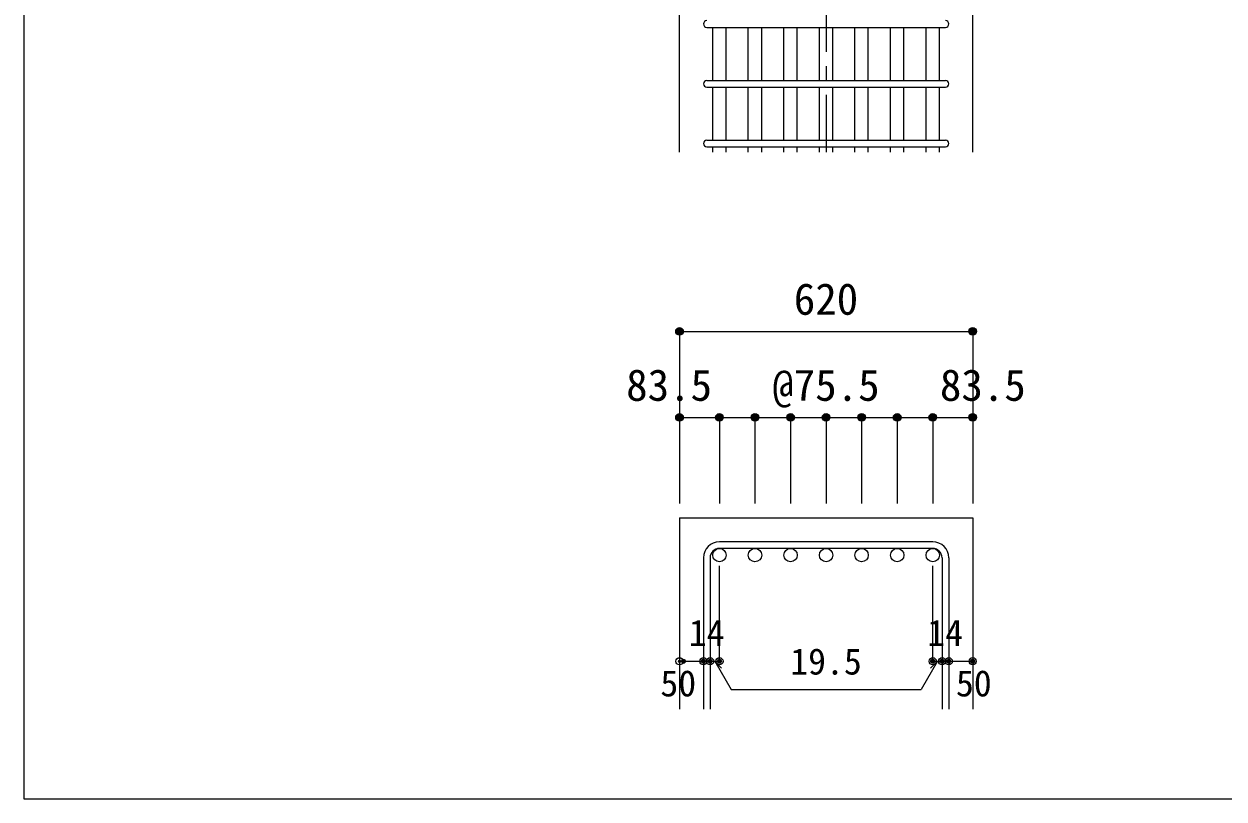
# Model space of a CAD drawing. Units: millimetres at full size, sheet at 1:30; details may follow other scales. Extents: x -5973 to 5954, y -4195 to 4201.
# Drawn here: x -5973 to -3464, y -4195 to -2574 of the extents above; entities that cross this region are included whole.
import ezdxf
from ezdxf.enums import TextEntityAlignment as Align

# ---------------------------------------------------------------- set-up
doc = ezdxf.new("R2010")
doc.units = ezdxf.units.MM
doc.header["$LTSCALE"] = 30
doc.header["$PDMODE"] = 32
doc.header["$PDSIZE"] = 15
doc.linetypes.add('CHAIN1', pattern=[8, 5, -1, 1, -1])
for name, color, linetype in [('0-1_躯体線', 2, 'Continuous'), ('0-5_基礎梁筋', 7, 'Continuous'), ('0-6_スタラップ筋', 7, 'Continuous'), ('0-D_寸法', 4, 'Continuous'), ('F-0_枠', 6, 'Continuous')]:
    doc.layers.add(name, color=color, linetype=linetype)
doc.styles.add('ＭＳ ゴシック', font='')
doc.styles.get('ＭＳ ゴシック').set_extended_font_data('MS Gothic')

msp = doc.modelspace()

# ---------------------------------------------------------------- linework, layer by layer
at = {"layer": '0-1_躯体線'}
for p, q in [((-4602.3, -2842.16), (-4602.3, -2442.16)), ((-4602.3, -3607.16), (-4602.3, -4007.16)), ((-4602.3, -3607.16), (-3989.3, -3607.16)), ((-3989.3, -3607.16), (-3989.3, -4007.16))]:
    msp.add_line(p, q, dxfattribs=at)
msp.add_lwpolyline([(-3989.3, -2842.16), (-3989.3, -2442.16), (-3595.8, -2442.16)], dxfattribs=at)
at = {"layer": '0-5_基礎梁筋'}
for p, q in [((-4532.8, -2692.16), (-4532.8, -2581.16)), ((-4504.8, -2692.16), (-4504.8, -2581.16)), ((-4458.47, -2692.16), (-4458.47, -2581.16)), ((-4430.47, -2692.16), (-4430.47, -2581.16)), ((-4384.13, -2692.16), (-4384.13, -2581.16)), ((-4356.13, -2692.16), (-4356.13, -2581.16)), ((-4309.8, -2692.16), (-4309.8, -2581.16)), ((-4281.8, -2692.16), (-4281.8, -2581.16)), ((-4235.47, -2692.16), (-4235.47, -2581.16)), ((-4207.47, -2692.16), (-4207.47, -2581.16)), ((-4161.13, -2692.16), (-4161.13, -2581.16)), ((-4133.13, -2692.16), (-4133.13, -2581.16)), ((-4086.8, -2692.16), (-4086.8, -2581.16)), ((-4058.8, -2692.16), (-4058.8, -2581.16)), ((-4532.8, -2817.16), (-4532.8, -2706.16)), ((-4504.8, -2817.16), (-4504.8, -2706.16)), ((-4458.47, -2817.16), (-4458.47, -2706.16)), ((-4430.47, -2817.16), (-4430.47, -2706.16)), ((-4384.13, -2817.16), (-4384.13, -2706.16)), ((-4356.13, -2817.16), (-4356.13, -2706.16)), ((-4309.8, -2817.16), (-4309.8, -2706.16)), ((-4281.8, -2817.16), (-4281.8, -2706.16)), ((-4235.47, -2817.16), (-4235.47, -2706.16)), ((-4207.47, -2817.16), (-4207.47, -2706.16)), ((-4161.13, -2817.16), (-4161.13, -2706.16)), ((-4133.13, -2817.16), (-4133.13, -2706.16)), ((-4086.8, -2817.16), (-4086.8, -2706.16)), ((-4058.8, -2817.16), (-4058.8, -2706.16)), ((-4532.8, -2842.16), (-4532.8, -2831.16)), ((-4504.8, -2842.16), (-4504.8, -2831.16)), ((-4458.47, -2842.16), (-4458.47, -2831.16)), ((-4430.47, -2842.16), (-4430.47, -2831.16)), ((-4384.13, -2842.16), (-4384.13, -2831.16)), ((-4356.13, -2842.16), (-4356.13, -2831.16)), ((-4309.8, -2842.16), (-4309.8, -2831.16)), ((-4281.8, -2842.16), (-4281.8, -2831.16)), ((-4235.47, -2842.16), (-4235.47, -2831.16)), ((-4207.47, -2842.16), (-4207.47, -2831.16)), ((-4161.13, -2842.16), (-4161.13, -2831.16)), ((-4133.13, -2842.16), (-4133.13, -2831.16)), ((-4086.8, -2842.16), (-4086.8, -2831.16)), ((-4058.8, -2842.16), (-4058.8, -2831.16))]:
    msp.add_line(p, q, dxfattribs=at)
at = {"layer": '0-5_基礎梁筋', "color": 3}
for centre in [(-4518.8, -3685.16), (-4444.47, -3685.16), (-4370.13, -3685.16), (-4295.8, -3685.16), (-4221.47, -3685.16), (-4147.13, -3685.16), (-4072.8, -3685.16)]:
    msp.add_circle(centre, 14, dxfattribs=at)
at = {"layer": '0-6_スタラップ筋'}
for p, q in [((-4545.3, -2581.16), (-4046.3, -2581.16)), ((-4545.3, -2692.16), (-4046.3, -2692.16)), ((-4545.3, -2706.16), (-4046.3, -2706.16)), ((-4545.3, -2817.16), (-4046.3, -2817.16)), ((-4545.3, -2831.16), (-4046.3, -2831.16)), ((-4072.8, -3657.16), (-4518.8, -3657.16)), ((-4072.8, -3671.16), (-4518.8, -3671.16)), ((-4552.3, -3690.66), (-4552.3, -4007.16)), ((-4538.3, -3690.66), (-4538.3, -4007.16)), ((-4053.3, -3690.66), (-4053.3, -4007.16)), ((-4039.3, -3690.66), (-4039.3, -4007.16))]:
    msp.add_line(p, q, dxfattribs=at)
for centre, radius, start, end in [((-4545.3, -2574.16), 7, 90, 270), ((-4046.3, -2574.16), 7, 270, 90), ((-4545.3, -2699.16), 7, 90, 270), ((-4046.3, -2699.16), 7, 270, 90), ((-4545.3, -2824.16), 7, 90, 270), ((-4046.3, -2824.16), 7, 270, 90), ((-4518.8, -3690.66), 33.5, 90, 180), ((-4072.8, -3690.66), 33.5, 0, 90), ((-4518.8, -3690.66), 19.5, 90, 180), ((-4072.8, -3690.66), 19.5, 0, 90)]:
    msp.add_arc(centre, radius, start, end, dxfattribs=at)
at = {"layer": '0-D_寸法', "linetype": 'CHAIN1'}
msp.add_line((-4295.8, -1042.16), (-4295.8, -2842.16), dxfattribs=at)
at = {"layer": '0-D_寸法'}
for p, q in [((-4602.3, -3217.16), (-4602.3, -3397.16)), ((-4602.3, -3217.16), (-3989.3, -3217.16)), ((-3989.3, -3217.16), (-3989.3, -3397.16)), ((-3989.3, -3217.16), (-3989.3, -3397.16)), ((-4602.3, -3397.16), (-4602.3, -3577.16)), ((-4602.3, -3397.16), (-3989.3, -3397.16)), ((-4518.8, -3397.16), (-4518.8, -3577.16)), ((-4444.47, -3397.16), (-4444.47, -3577.16)), ((-4370.13, -3397.16), (-4370.13, -3577.16)), ((-4295.8, -3397.16), (-4295.8, -3577.16)), ((-4221.47, -3397.16), (-4221.47, -3577.16)), ((-4147.13, -3397.16), (-4147.13, -3577.16)), ((-4072.8, -3397.16), (-4072.8, -3577.16)), ((-3989.3, -3397.16), (-3989.3, -3577.16)), ((-4518.8, -3907.16), (-4518.8, -3707.83)), ((-4072.8, -3907.16), (-4072.8, -3707.83)), ((-4602.3, -3907.16), (-4552.3, -3907.16)), ((-4552.3, -3907.16), (-4518.8, -3907.16)), ((-4528.55, -3907.16), (-4514.41, -3921.31)), ((-4528.55, -3907.16), (-4494.33, -3966.44)), ((-4063.05, -3907.16), (-4097.27, -3966.44)), ((-4063.05, -3907.16), (-4077.19, -3921.31)), ((-4072.8, -3907.16), (-3989.3, -3907.16)), ((-4053.3, -3907.16), (-4039.3, -3907.16)), ((-4494.33, -3966.44), (-4097.27, -3966.44))]:
    msp.add_line(p, q, dxfattribs=at)
for centre, radius in [((-4602.3, -3217.16), 8), ((-4602.3, -3217.16), 7.2), ((-4602.3, -3217.16), 6.4), ((-4602.3, -3217.16), 5.6), ((-3989.3, -3217.16), 8), ((-3989.3, -3217.16), 7.2), ((-3989.3, -3217.16), 6.4), ((-3989.3, -3217.16), 5.6), ((-4602.3, -3217.16), 4.8), ((-4602.3, -3217.16), 4), ((-4602.3, -3217.16), 3.2), ((-4602.3, -3217.16), 2.4), ((-4602.3, -3217.16), 1.6), ((-4602.3, -3217.16), 0.8), ((-3989.3, -3217.16), 4.8), ((-3989.3, -3217.16), 4), ((-3989.3, -3217.16), 3.2), ((-3989.3, -3217.16), 2.4), ((-3989.3, -3217.16), 1.6), ((-3989.3, -3217.16), 0.8), ((-4602.3, -3397.16), 8), ((-4602.3, -3397.16), 7.2), ((-4602.3, -3397.16), 6.4), ((-4602.3, -3397.16), 5.6), ((-4602.3, -3397.16), 4.8), ((-4602.3, -3397.16), 4), ((-4602.3, -3397.16), 3.2), ((-4602.3, -3397.16), 2.4), ((-4602.3, -3397.16), 1.6), ((-4602.3, -3397.16), 0.8), ((-4518.8, -3397.16), 8), ((-4518.8, -3397.16), 7.2), ((-4518.8, -3397.16), 6.4), ((-4518.8, -3397.16), 5.6), ((-4518.8, -3397.16), 4.8), ((-4518.8, -3397.16), 4), ((-4518.8, -3397.16), 3.2), ((-4518.8, -3397.16), 2.4), ((-4518.8, -3397.16), 1.6), ((-4518.8, -3397.16), 0.8), ((-4444.47, -3397.16), 8), ((-4444.47, -3397.16), 7.2), ((-4444.47, -3397.16), 6.4), ((-4444.47, -3397.16), 5.6), ((-4444.47, -3397.16), 4.8), ((-4444.47, -3397.16), 4), ((-4444.47, -3397.16), 3.2), ((-4444.47, -3397.16), 2.4), ((-4444.47, -3397.16), 1.6), ((-4444.47, -3397.16), 0.8), ((-4370.13, -3397.16), 8), ((-4370.13, -3397.16), 7.2), ((-4370.13, -3397.16), 6.4), ((-4370.13, -3397.16), 5.6), ((-4370.13, -3397.16), 4.8), ((-4370.13, -3397.16), 4), ((-4370.13, -3397.16), 3.2), ((-4370.13, -3397.16), 2.4), ((-4370.13, -3397.16), 1.6), ((-4370.13, -3397.16), 0.8), ((-4295.8, -3397.16), 8), ((-4295.8, -3397.16), 7.2), ((-4295.8, -3397.16), 6.4), ((-4295.8, -3397.16), 5.6), ((-4295.8, -3397.16), 4.8), ((-4295.8, -3397.16), 4), ((-4295.8, -3397.16), 3.2), ((-4295.8, -3397.16), 2.4), ((-4295.8, -3397.16), 1.6), ((-4295.8, -3397.16), 0.8), ((-4221.47, -3397.16), 8), ((-4221.47, -3397.16), 7.2), ((-4221.47, -3397.16), 6.4), ((-4221.47, -3397.16), 5.6), ((-4221.47, -3397.16), 4.8), ((-4221.47, -3397.16), 4), ((-4221.47, -3397.16), 3.2), ((-4221.47, -3397.16), 2.4), ((-4221.47, -3397.16), 1.6), ((-4221.47, -3397.16), 0.8), ((-4147.13, -3397.16), 8), ((-4147.13, -3397.16), 7.2), ((-4147.13, -3397.16), 6.4), ((-4147.13, -3397.16), 5.6), ((-4147.13, -3397.16), 4.8), ((-4147.13, -3397.16), 4), ((-4147.13, -3397.16), 3.2), ((-4147.13, -3397.16), 2.4), ((-4147.13, -3397.16), 1.6), ((-4147.13, -3397.16), 0.8), ((-4072.8, -3397.16), 8), ((-4072.8, -3397.16), 7.2), ((-4072.8, -3397.16), 6.4), ((-4072.8, -3397.16), 5.6), ((-4072.8, -3397.16), 4.8), ((-4072.8, -3397.16), 4), ((-4072.8, -3397.16), 3.2), ((-4072.8, -3397.16), 2.4), ((-4072.8, -3397.16), 1.6), ((-4072.8, -3397.16), 0.8), ((-3989.3, -3397.16), 8), ((-3989.3, -3397.16), 7.2), ((-3989.3, -3397.16), 6.4), ((-3989.3, -3397.16), 5.6), ((-3989.3, -3397.16), 4.8), ((-3989.3, -3397.16), 4), ((-3989.3, -3397.16), 3.2), ((-3989.3, -3397.16), 2.4), ((-3989.3, -3397.16), 1.6), ((-3989.3, -3397.16), 0.8), ((-4602.3, -3907.16), 2.4), ((-4602.3, -3907.16), 2), ((-4602.3, -3907.16), 1.6), ((-4602.3, -3907.16), 1.2), ((-4602.3, -3907.16), 0.8), ((-4602.3, -3907.16), 0.4), ((-4593.8, -3907.16), 4), ((-4593.8, -3907.16), 3.6), ((-4593.8, -3907.16), 3.2), ((-4593.8, -3907.16), 2.8), ((-4552.3, -3907.16), 4), ((-4552.3, -3907.16), 3.6), ((-4552.3, -3907.16), 3.2), ((-4552.3, -3907.16), 2.8), ((-4552.3, -3907.16), 2.4), ((-4552.3, -3907.16), 2), ((-4552.3, -3907.16), 1.6), ((-4552.3, -3907.16), 1.2), ((-4552.3, -3907.16), 0.8), ((-4552.3, -3907.16), 0.4), ((-4538.3, -3907.16), 4), ((-4538.3, -3907.16), 3.6), ((-4538.3, -3907.16), 3.2), ((-4538.3, -3907.16), 2.8), ((-4538.3, -3907.16), 2.4), ((-4538.3, -3907.16), 2), ((-4538.3, -3907.16), 1.6), ((-4538.3, -3907.16), 1.2), ((-4538.3, -3907.16), 0.8), ((-4538.3, -3907.16), 0.4), ((-4518.8, -3907.16), 4), ((-4518.8, -3907.16), 3.6), ((-4518.8, -3907.16), 3.2), ((-4518.8, -3907.16), 2.8), ((-4518.8, -3907.16), 2.4), ((-4518.8, -3907.16), 2), ((-4518.8, -3907.16), 1.6), ((-4518.8, -3907.16), 1.2), ((-4518.8, -3907.16), 0.8), ((-4518.8, -3907.16), 0.4), ((-4072.8, -3907.16), 4), ((-4072.8, -3907.16), 3.6), ((-4072.8, -3907.16), 3.2), ((-4072.8, -3907.16), 2.8), ((-4072.8, -3907.16), 2.4), ((-4072.8, -3907.16), 2), ((-4072.8, -3907.16), 1.6), ((-4072.8, -3907.16), 1.2), ((-4072.8, -3907.16), 0.8), ((-4072.8, -3907.16), 0.4), ((-4053.3, -3907.16), 4), ((-4053.3, -3907.16), 3.6), ((-4053.3, -3907.16), 3.2), ((-4053.3, -3907.16), 2.8), ((-4053.3, -3907.16), 2.4), ((-4053.3, -3907.16), 2), ((-4053.3, -3907.16), 1.6), ((-4053.3, -3907.16), 1.2), ((-4053.3, -3907.16), 0.8), ((-4053.3, -3907.16), 0.4), ((-4039.3, -3907.16), 4), ((-4039.3, -3907.16), 3.6), ((-4039.3, -3907.16), 3.2), ((-4039.3, -3907.16), 2.8), ((-4039.3, -3907.16), 2.4), ((-4039.3, -3907.16), 2), ((-4039.3, -3907.16), 1.6), ((-4039.3, -3907.16), 1.2), ((-4039.3, -3907.16), 0.8), ((-4039.3, -3907.16), 0.4), ((-3989.3, -3907.16), 4), ((-3989.3, -3907.16), 3.6), ((-3989.3, -3907.16), 3.2), ((-3989.3, -3907.16), 2.8), ((-3989.3, -3907.16), 2.4), ((-3989.3, -3907.16), 2), ((-3989.3, -3907.16), 1.6), ((-3989.3, -3907.16), 1.2), ((-3989.3, -3907.16), 0.8), ((-3989.3, -3907.16), 0.4)]:
    msp.add_circle(centre, radius, dxfattribs=at)
at = {"layer": '0-D_寸法', "color": 7}
for p in [(-4602.3, -3217.16), (-3989.3, -3217.16), (-4602.3, -3397.16), (-4518.8, -3397.16), (-4444.47, -3397.16), (-4370.13, -3397.16), (-4295.8, -3397.16), (-4221.47, -3397.16), (-4147.13, -3397.16), (-4072.8, -3397.16), (-3989.3, -3397.16), (-4602.3, -3907.16), (-4552.3, -3907.16), (-4538.3, -3907.16), (-4518.8, -3907.16), (-4072.8, -3907.16), (-4053.3, -3907.16), (-4039.3, -3907.16), (-3989.3, -3907.16)]:
    msp.add_point(p, dxfattribs=at)
at = {"layer": 'F-0_枠'}
for p in [(-5972.88, 4201.15), (5954.1, -4195.24)]:
    msp.add_line(p, (-5972.88, -4195.24), dxfattribs=at)

# ---------------------------------------------------------------- texts
at = {"layer": '0-D_寸法', "style": 'ＭＳ ゴシック'}
for s, height, p in [('620', 65.98, (-4363.3, -3202.16)), ('83.5', 65.98, (-4713.8, -3382.16)), ('@75.5', 65.98, (-4408.3, -3382.16)), ('83.5', 65.98, (-4057.8, -3382.16)), ('14', 54.99, (-4582.84, -3891.71)), ('14', 54.99, (-4084.26, -3891.71)), ('19.5', 54.99, (-4370.8, -3951.44)), ('50', 54.99, (-4642.3, -3997.16)), ('50', 54.99, (-4024.3, -3997.16))]:
    msp.add_text(s, height=height, dxfattribs=at).set_placement(p, align=Align.BOTTOM_LEFT)

doc.saveas('drawing.dxf')
